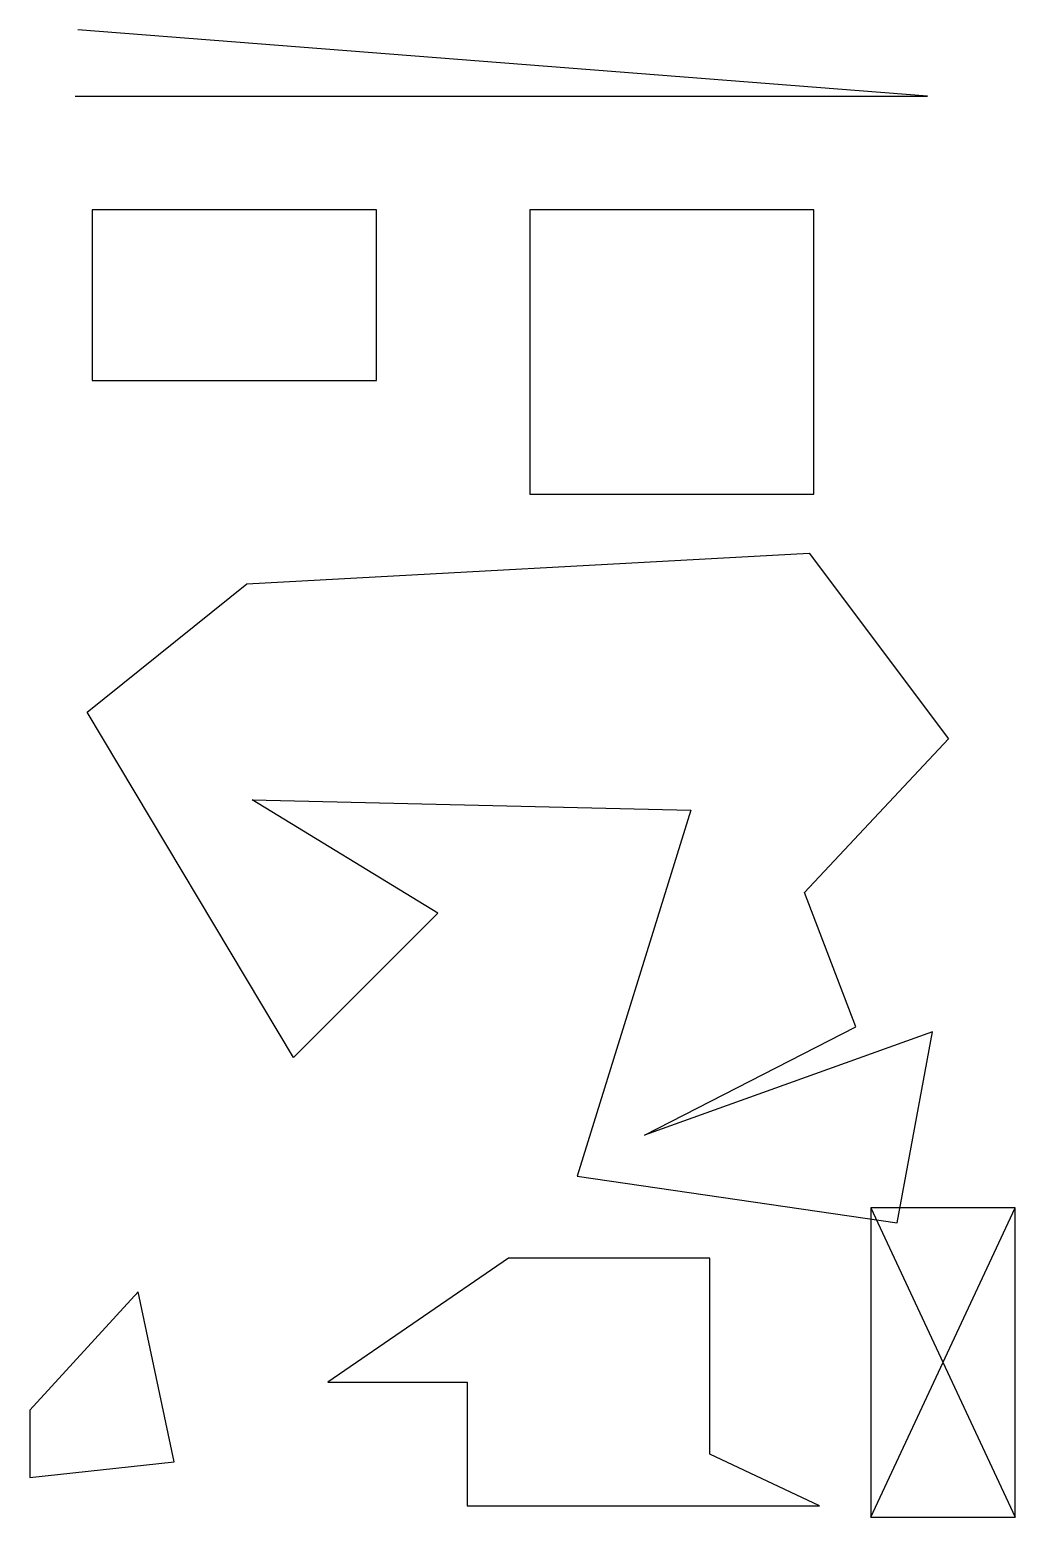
# Model space of a CAD drawing. Header units: millimetres. Extents: x 12 to 185, y 10 to 272.
import ezdxf

# ---------------------------------------------------------------- set-up
doc = ezdxf.new("R2010")
doc.units = ezdxf.units.MM

msp = doc.modelspace()

# ---------------------------------------------------------------- linework, layer by layer
for p, q in [((170, 260), (20.46, 271.68)), ((20, 260), (170, 260)), ((170, 260), (170, 260)), ((73, 240), (23, 240)), ((23, 240), (23, 210)), ((73, 210), (73, 240)), ((150, 240), (100, 240)), ((100, 240), (100, 190)), ((150, 190), (150, 240)), ((23, 210), (73, 210)), ((100, 190), (150, 190)), ((50.18, 174.18), (149.17, 179.62)), ((149.17, 179.62), (173.69, 146.96)), ((22.08, 151.64), (50.18, 174.18)), ((58.41, 90.85), (22.08, 151.64)), ((148.32, 119.89), (173.69, 146.96)), ((83.84, 116.26), (51.14, 136.22)), ((51.14, 136.22), (128.34, 134.41)), ((128.34, 134.41), (108.36, 69.98)), ((157.4, 96.3), (148.32, 119.89)), ((58.41, 90.85), (83.84, 116.26)), ((120.17, 77.24), (157.4, 96.3)), ((170.88, 95.42), (120.17, 77.24)), ((164.67, 61.82), (170.88, 95.42)), ((108.36, 69.98), (164.67, 61.82)), ((185.43, 64.44), (160, 64.44)), ((160, 64.44), (160, 10)), ((160, 64.44), (185.43, 10)), ((160, 10), (185.43, 64.44)), ((185.43, 10), (185.43, 64.44)), ((96.27, 55.55), (64.48, 33.78)), ((131.69, 55.55), (96.27, 55.55)), ((131.69, 21.07), (131.69, 55.55)), ((31.07, 49.66), (12.04, 28.84)), ((37.43, 19.72), (31.07, 49.66)), ((64.48, 33.78), (89, 33.78)), ((89, 33.78), (89, 12)), ((12.04, 28.84), (12, 17)), ((151, 12), (131.69, 21.07)), ((12, 17), (37.43, 19.72)), ((12, 17), (12, 17)), ((89, 12), (151, 12)), ((160, 10), (185.43, 10))]:
    msp.add_line(p, q)

doc.saveas('drawing.dxf')
